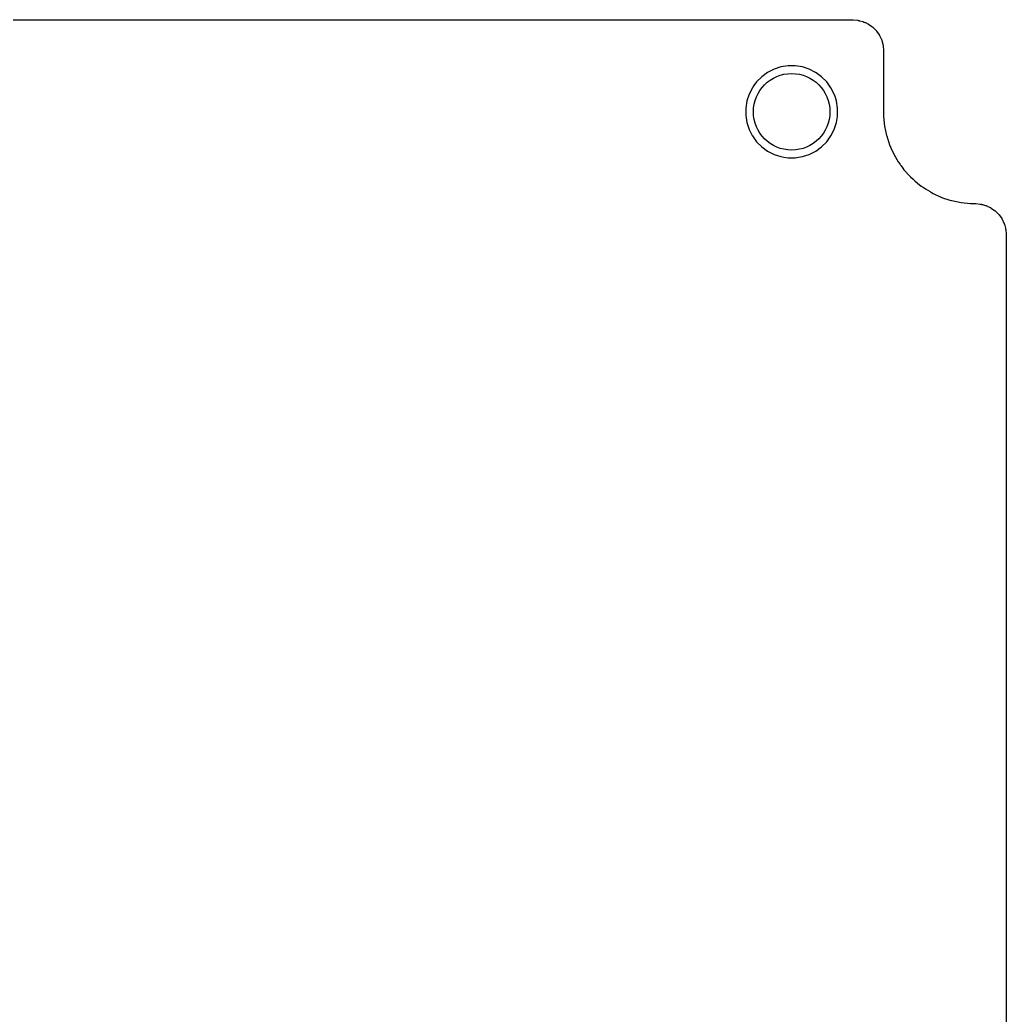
# Model space of a CAD drawing. Header units: inches. Extents: x 0.79 to 7.64, y -5.35 to -0.98.
# Drawn here: x 6.37 to 7.638, y -2.264 to -0.984 of the extents above; entities that cross this region are included whole.
import ezdxf

# ---------------------------------------------------------------- set-up
doc = ezdxf.new("R2010")
doc.units = ezdxf.units.IN
doc.header["$MEASUREMENT"] = 0
doc.layers.add('BLACK', color=250, linetype='CONTINUOUS')

msp = doc.modelspace()

# ---------------------------------------------------------------- linework, layer by layer
at = {"layer": 'BLACK', "linetype": 'CONTINUOUS'}
for p, q in [((4.4137, -0.9843), (7.4407, -0.9843)), ((7.4407, -0.9843), (7.4409, -0.9843)), ((7.4409, -0.9843), (7.441, -0.9843)), ((7.441, -0.9843), (7.4412, -0.9843)), ((7.4412, -0.9843), (7.4469, -0.9848)), ((7.4469, -0.9848), (7.4471, -0.9848)), ((7.4471, -0.9848), (7.4473, -0.9848)), ((7.4473, -0.9848), (7.4475, -0.9849)), ((7.4475, -0.9849), (7.4486, -0.9851)), ((7.4486, -0.9851), (7.4487, -0.9851)), ((7.4487, -0.9851), (7.4488, -0.9851)), ((7.4488, -0.9851), (7.4489, -0.9852)), ((7.4489, -0.9852), (7.4495, -0.9853)), ((7.4495, -0.9853), (7.4499, -0.9854)), ((7.4499, -0.9854), (7.4499, -0.9854)), ((7.4499, -0.9854), (7.4538, -0.9865)), ((7.4538, -0.9865), (7.454, -0.9865)), ((7.454, -0.9865), (7.4542, -0.9866)), ((7.4542, -0.9866), (7.4545, -0.9867)), ((7.4545, -0.9867), (7.455, -0.9869)), ((7.455, -0.9869), (7.455, -0.9869)), ((7.455, -0.9869), (7.455, -0.9869)), ((7.455, -0.9869), (7.455, -0.9869)), ((7.455, -0.9869), (7.4551, -0.987)), ((7.4551, -0.987), (7.4551, -0.987)), ((7.4551, -0.987), (7.4552, -0.987)), ((7.4552, -0.987), (7.4553, -0.9871)), ((7.4553, -0.9871), (7.4564, -0.9876)), ((7.4564, -0.9876), (7.4569, -0.9878)), ((7.4569, -0.9878), (7.4569, -0.9878)), ((7.4569, -0.9878), (7.4569, -0.9878)), ((7.4569, -0.9878), (7.4602, -0.9893)), ((7.4602, -0.9893), (7.4605, -0.9895)), ((7.4605, -0.9895), (7.4608, -0.9897)), ((7.4608, -0.9897), (7.4608, -0.9897)), ((7.4608, -0.9897), (7.461, -0.9898)), ((7.461, -0.9898), (7.4653, -0.9928)), ((7.4653, -0.9928), (7.4658, -0.9932)), ((7.4658, -0.9932), (7.4661, -0.9934)), ((7.4661, -0.9934), (7.4663, -0.9936)), ((7.4663, -0.9936), (7.4666, -0.9938)), ((7.4666, -0.9938), (7.4707, -0.998)), ((7.4707, -0.998), (7.471, -0.9982)), ((7.471, -0.9982), (7.4712, -0.9985)), ((7.4712, -0.9985), (7.4714, -0.9987)), ((7.4714, -0.9987), (7.4747, -1.0035)), ((7.4747, -1.0035), (7.4749, -1.0038)), ((7.4749, -1.0038), (7.475, -1.004)), ((7.475, -1.004), (7.4751, -1.0041)), ((7.4751, -1.0041), (7.4752, -1.0044)), ((7.4752, -1.0044), (7.4775, -1.0093)), ((7.4775, -1.0093), (7.4775, -1.0093)), ((7.4775, -1.0093), (7.4776, -1.0094)), ((7.4776, -1.0094), (7.4776, -1.0094)), ((7.4776, -1.0094), (7.4776, -1.0095)), ((7.4776, -1.0095), (7.4779, -1.0101)), ((7.4779, -1.0101), (7.4779, -1.0103)), ((7.4779, -1.0103), (7.478, -1.0106)), ((7.478, -1.0106), (7.4781, -1.0108)), ((7.4781, -1.0108), (7.4794, -1.0156)), ((7.4794, -1.0156), (7.4794, -1.0158)), ((7.4794, -1.0158), (7.4794, -1.0159)), ((7.4794, -1.0159), (7.4795, -1.016)), ((7.4795, -1.016), (7.4796, -1.0166)), ((7.4796, -1.0166), (7.4796, -1.0166)), ((7.4796, -1.0166), (7.4797, -1.0171)), ((7.4797, -1.0171), (7.4797, -1.0173)), ((7.4797, -1.0173), (7.4798, -1.0175)), ((7.4798, -1.0175), (7.4798, -1.0177)), ((7.4798, -1.0177), (7.4803, -1.0234)), ((7.4803, -1.0234), (7.4803, -1.0235)), ((7.4803, -1.0235), (7.4803, -1.0237)), ((7.4803, -1.0237), (7.4803, -1.0239)), ((7.4803, -1.0239), (7.4803, -1.1086)), ((7.3395, -1.0476), (7.3312, -1.0518)), ((7.3484, -1.0447), (7.3395, -1.0476)), ((7.3576, -1.0433), (7.3484, -1.0447)), ((7.3669, -1.0433), (7.3576, -1.0433)), ((7.3576, -1.0433), (7.3576, -1.0433)), ((7.3576, -1.0433), (7.3576, -1.0433)), ((7.376, -1.0447), (7.3669, -1.0433)), ((7.3669, -1.0433), (7.3669, -1.0433)), ((7.3669, -1.0433), (7.3669, -1.0433)), ((7.3849, -1.0476), (7.376, -1.0447)), ((7.393, -1.0517), (7.3849, -1.0476)), ((7.3237, -1.0573), (7.3171, -1.0639)), ((7.3312, -1.0518), (7.3237, -1.0573)), ((7.3237, -1.0573), (7.3237, -1.0573)), ((7.3932, -1.0518), (7.393, -1.0517)), ((7.393, -1.0517), (7.393, -1.0517)), ((7.3935, -1.0521), (7.3932, -1.0518)), ((7.3932, -1.0518), (7.3932, -1.0518)), ((7.3932, -1.0518), (7.3932, -1.0518)), ((7.4007, -1.0573), (7.3935, -1.0521)), ((7.3935, -1.0521), (7.3935, -1.0521)), ((7.4073, -1.0639), (7.4007, -1.0573)), ((7.4007, -1.0573), (7.4007, -1.0573)), ((7.4007, -1.0573), (7.4007, -1.0573)), ((7.3117, -1.0714), (7.3075, -1.0797)), ((7.3136, -1.0687), (7.3117, -1.0714)), ((7.3171, -1.0639), (7.3136, -1.0687)), ((7.4127, -1.0714), (7.4073, -1.0639)), ((7.417, -1.0797), (7.4127, -1.0714)), ((7.3075, -1.0797), (7.3046, -1.0885)), ((7.4179, -1.0827), (7.417, -1.0797)), ((7.4198, -1.0885), (7.4179, -1.0827)), ((7.3046, -1.0885), (7.3031, -1.0977)), ((7.3031, -1.0977), (7.3031, -1.107)), ((7.4213, -1.0977), (7.4198, -1.0885)), ((7.4213, -1.107), (7.4213, -1.0977)), ((7.3031, -1.107), (7.3046, -1.1162)), ((7.4198, -1.1162), (7.421, -1.1086)), ((7.421, -1.1086), (7.4213, -1.107)), ((7.4803, -1.1086), (7.4816, -1.1209)), ((7.3046, -1.1162), (7.3075, -1.125)), ((7.3075, -1.125), (7.3115, -1.133)), ((7.4127, -1.1333), (7.417, -1.125)), ((7.417, -1.125), (7.4198, -1.1162)), ((7.4198, -1.1162), (7.4198, -1.1162)), ((7.4816, -1.1209), (7.4842, -1.133)), ((7.3115, -1.133), (7.3117, -1.1333)), ((7.3117, -1.1333), (7.3117, -1.1333)), ((7.3117, -1.1333), (7.3171, -1.1408)), ((7.4073, -1.1408), (7.4127, -1.1333)), ((7.4842, -1.133), (7.4842, -1.133)), ((7.4842, -1.133), (7.4842, -1.133)), ((7.4842, -1.133), (7.4843, -1.1333)), ((7.4843, -1.1333), (7.4848, -1.1348)), ((7.4848, -1.1348), (7.4848, -1.135)), ((7.4848, -1.135), (7.4848, -1.135)), ((7.4848, -1.135), (7.4848, -1.1351)), ((7.4848, -1.1351), (7.4849, -1.1353)), ((7.4849, -1.1353), (7.4849, -1.1354)), ((7.4849, -1.1354), (7.4852, -1.1361)), ((7.4852, -1.1361), (7.4852, -1.1361)), ((7.4852, -1.1361), (7.488, -1.1448)), ((7.3171, -1.1408), (7.3171, -1.1408)), ((7.3171, -1.1408), (7.3171, -1.1408)), ((7.3171, -1.1408), (7.3237, -1.1474)), ((7.3237, -1.1474), (7.3312, -1.1529)), ((7.3932, -1.1529), (7.4007, -1.1474)), ((7.4007, -1.1474), (7.4073, -1.1408)), ((7.488, -1.1448), (7.489, -1.1471)), ((7.489, -1.1471), (7.489, -1.1471)), ((7.489, -1.1471), (7.4891, -1.1472)), ((7.4891, -1.1472), (7.4892, -1.1476)), ((7.4892, -1.1476), (7.4897, -1.1486)), ((7.4897, -1.1486), (7.4897, -1.1486)), ((7.4897, -1.1486), (7.4897, -1.1486)), ((7.4897, -1.1486), (7.493, -1.1561)), ((7.3312, -1.1529), (7.3395, -1.1571)), ((7.3395, -1.1571), (7.3484, -1.16)), ((7.3484, -1.16), (7.3484, -1.16)), ((7.3484, -1.16), (7.3484, -1.16)), ((7.3484, -1.16), (7.352, -1.1606)), ((7.352, -1.1606), (7.3576, -1.1614)), ((7.3576, -1.1614), (7.3669, -1.1614)), ((7.3669, -1.1614), (7.3709, -1.1608)), ((7.3669, -1.1614), (7.3669, -1.1614)), ((7.3709, -1.1608), (7.376, -1.16)), ((7.376, -1.16), (7.376, -1.16)), ((7.376, -1.16), (7.376, -1.16)), ((7.376, -1.16), (7.376, -1.16)), ((7.376, -1.16), (7.376, -1.16)), ((7.376, -1.16), (7.3761, -1.16)), ((7.3761, -1.16), (7.3763, -1.1599)), ((7.3763, -1.1599), (7.3849, -1.1571)), ((7.3849, -1.1571), (7.3932, -1.1529)), ((7.493, -1.1561), (7.493, -1.1561)), ((7.493, -1.1561), (7.4946, -1.1588)), ((7.4946, -1.1588), (7.4946, -1.1588)), ((7.4946, -1.1588), (7.4947, -1.159)), ((7.4947, -1.159), (7.495, -1.1595)), ((7.495, -1.1595), (7.4957, -1.1607)), ((7.4957, -1.1607), (7.4958, -1.1608)), ((7.4958, -1.1608), (7.4992, -1.1668)), ((7.4992, -1.1668), (7.4992, -1.1668)), ((7.4992, -1.1668), (7.4992, -1.1668)), ((7.4992, -1.1668), (7.501, -1.1693)), ((7.501, -1.1693), (7.5014, -1.1698)), ((7.5014, -1.1698), (7.5015, -1.17)), ((7.5015, -1.17), (7.5015, -1.17)), ((7.5015, -1.17), (7.5016, -1.17)), ((7.5016, -1.17), (7.502, -1.1708)), ((7.502, -1.1708), (7.5029, -1.1718)), ((7.5029, -1.1718), (7.503, -1.172)), ((7.503, -1.172), (7.503, -1.172)), ((7.503, -1.172), (7.505, -1.1748)), ((7.505, -1.1748), (7.5065, -1.1768)), ((7.5065, -1.1768), (7.5078, -1.1782)), ((7.5078, -1.1782), (7.5078, -1.1782)), ((7.5078, -1.1782), (7.5095, -1.1801)), ((7.5095, -1.1801), (7.5095, -1.1801)), ((7.5095, -1.1801), (7.5096, -1.1803)), ((7.5096, -1.1803), (7.5103, -1.1811)), ((7.5103, -1.1811), (7.5112, -1.182)), ((7.5112, -1.182), (7.5113, -1.1822)), ((7.5113, -1.1822), (7.5121, -1.183)), ((7.5121, -1.183), (7.5148, -1.186)), ((7.5148, -1.186), (7.5148, -1.186)), ((7.5148, -1.186), (7.5148, -1.186)), ((7.5148, -1.186), (7.5183, -1.1892)), ((7.5183, -1.1892), (7.5186, -1.1895)), ((7.5186, -1.1895), (7.5187, -1.1895)), ((7.5187, -1.1895), (7.5197, -1.1905)), ((7.5197, -1.1905), (7.5206, -1.1913)), ((7.5206, -1.1913), (7.5207, -1.1913)), ((7.5207, -1.1913), (7.5207, -1.1913)), ((7.5207, -1.1913), (7.5207, -1.1913)), ((7.5207, -1.1913), (7.524, -1.1943)), ((7.524, -1.1943), (7.5288, -1.1978)), ((7.5288, -1.1978), (7.5289, -1.1978)), ((7.5289, -1.1978), (7.53, -1.1988)), ((7.53, -1.1988), (7.5309, -1.1993)), ((7.5309, -1.1993), (7.531, -1.1994)), ((7.531, -1.1994), (7.531, -1.1994)), ((7.531, -1.1994), (7.531, -1.1994)), ((7.531, -1.1994), (7.531, -1.1994)), ((7.531, -1.1994), (7.534, -1.2016)), ((7.534, -1.2016), (7.5341, -1.2016)), ((7.5341, -1.2016), (7.5341, -1.2016)), ((7.5341, -1.2016), (7.54, -1.205)), ((7.54, -1.205), (7.54, -1.205)), ((7.54, -1.205), (7.5401, -1.2051)), ((7.5401, -1.2051), (7.5412, -1.2058)), ((7.5412, -1.2058), (7.5419, -1.2061)), ((7.5419, -1.2061), (7.542, -1.2062)), ((7.542, -1.2062), (7.542, -1.2062)), ((7.542, -1.2062), (7.542, -1.2062)), ((7.542, -1.2062), (7.542, -1.2062)), ((7.542, -1.2062), (7.542, -1.2062)), ((7.542, -1.2062), (7.542, -1.2062)), ((7.542, -1.2062), (7.5439, -1.2073)), ((7.5439, -1.2073), (7.5447, -1.2078)), ((7.5447, -1.2078), (7.5522, -1.2111)), ((7.5522, -1.2111), (7.5532, -1.2116)), ((7.5532, -1.2116), (7.5536, -1.2117)), ((7.5536, -1.2117), (7.556, -1.2128)), ((7.556, -1.2128), (7.5654, -1.2159)), ((7.5654, -1.2159), (7.5657, -1.2159)), ((7.5657, -1.2159), (7.5658, -1.216)), ((7.5658, -1.216), (7.5659, -1.216)), ((7.5659, -1.216), (7.5659, -1.216)), ((7.5659, -1.216), (7.5659, -1.216)), ((7.5659, -1.216), (7.5659, -1.216)), ((7.5659, -1.216), (7.5678, -1.2166)), ((7.5678, -1.2166), (7.5678, -1.2166)), ((7.5678, -1.2166), (7.5678, -1.2166)), ((7.5678, -1.2166), (7.5678, -1.2166)), ((7.5678, -1.2166), (7.5678, -1.2166)), ((7.5678, -1.2166), (7.5679, -1.2166)), ((7.5679, -1.2166), (7.5799, -1.2192)), ((7.5799, -1.2192), (7.5922, -1.2205)), ((7.5922, -1.2205), (7.5982, -1.2205)), ((7.5982, -1.2205), (7.5983, -1.2205)), ((7.5983, -1.2205), (7.5985, -1.2205)), ((7.5985, -1.2205), (7.5987, -1.2205)), ((7.5987, -1.2205), (7.6043, -1.221)), ((7.6043, -1.221), (7.6046, -1.221)), ((7.6046, -1.221), (7.6048, -1.2211)), ((7.6048, -1.2211), (7.605, -1.2211)), ((7.605, -1.2211), (7.606, -1.2213)), ((7.606, -1.2213), (7.6062, -1.2213)), ((7.6062, -1.2213), (7.6063, -1.2214)), ((7.6063, -1.2214), (7.6064, -1.2214)), ((7.6064, -1.2214), (7.607, -1.2216)), ((7.607, -1.2216), (7.6073, -1.2216)), ((7.6073, -1.2216), (7.6073, -1.2216)), ((7.6073, -1.2216), (7.6112, -1.2227)), ((7.6112, -1.2227), (7.6115, -1.2228)), ((7.6115, -1.2228), (7.6117, -1.2228)), ((7.6117, -1.2228), (7.612, -1.2229)), ((7.612, -1.2229), (7.6124, -1.2231)), ((7.6124, -1.2231), (7.6126, -1.2232)), ((7.6126, -1.2232), (7.6126, -1.2232)), ((7.6126, -1.2232), (7.6127, -1.2232)), ((7.6127, -1.2232), (7.6128, -1.2233)), ((7.6128, -1.2233), (7.614, -1.2238)), ((7.614, -1.2238), (7.6143, -1.224)), ((7.6143, -1.224), (7.6143, -1.224)), ((7.6143, -1.224), (7.6143, -1.224)), ((7.6143, -1.224), (7.6176, -1.2255)), ((7.6176, -1.2255), (7.6179, -1.2257)), ((7.6179, -1.2257), (7.6182, -1.2259)), ((7.6182, -1.2259), (7.6182, -1.2259)), ((7.6182, -1.2259), (7.6185, -1.2261)), ((7.6185, -1.2261), (7.6229, -1.2291)), ((7.6229, -1.2291), (7.6233, -1.2294)), ((7.6233, -1.2294), (7.6236, -1.2296)), ((7.6236, -1.2296), (7.6238, -1.2298)), ((7.6238, -1.2298), (7.6241, -1.2301)), ((7.6241, -1.2301), (7.6282, -1.2342)), ((7.6282, -1.2342), (7.6284, -1.2344)), ((7.6284, -1.2344), (7.6287, -1.2347)), ((7.6287, -1.2347), (7.6289, -1.235)), ((7.6289, -1.235), (7.6322, -1.2397)), ((7.6322, -1.2397), (7.6324, -1.24)), ((7.6324, -1.24), (7.6325, -1.2402)), ((7.6325, -1.2402), (7.6326, -1.2403)), ((7.6326, -1.2403), (7.6327, -1.2406)), ((7.6327, -1.2406), (7.635, -1.2455)), ((7.635, -1.2455), (7.635, -1.2456)), ((7.635, -1.2456), (7.6351, -1.2456)), ((7.6351, -1.2456), (7.6351, -1.2456)), ((7.6351, -1.2456), (7.6351, -1.2457)), ((7.6351, -1.2457), (7.6353, -1.2463)), ((7.6353, -1.2463), (7.6354, -1.2465)), ((7.6354, -1.2465), (7.6355, -1.2468)), ((7.6355, -1.2468), (7.6356, -1.247)), ((7.6356, -1.247), (7.6369, -1.2519)), ((7.6369, -1.2519), (7.6369, -1.252)), ((7.6369, -1.252), (7.6369, -1.2521)), ((7.6369, -1.2521), (7.637, -1.2522)), ((7.637, -1.2522), (7.6371, -1.2528)), ((7.6371, -1.2528), (7.6371, -1.2528)), ((7.6371, -1.2528), (7.6372, -1.2533)), ((7.6372, -1.2533), (7.6372, -1.2535)), ((7.6372, -1.2535), (7.6372, -1.2537)), ((7.6372, -1.2537), (7.6373, -1.2539)), ((7.6373, -1.2539), (7.6378, -1.2596)), ((7.6378, -1.2596), (7.6378, -1.2598)), ((7.6378, -1.2598), (7.6378, -1.2599)), ((7.6378, -1.2599), (7.6378, -1.2601)), ((7.6378, -1.2601), (7.6378, -5.0785))]:
    msp.add_line(p, q, dxfattribs=at)
at = {"layer": 'BLACK'}
msp.add_circle((7.3622, -1.1024), 0.0492, dxfattribs=at)
msp.add_circle((7.3622, -1.1024), 0.0492, dxfattribs=at)

doc.saveas('drawing.dxf')
